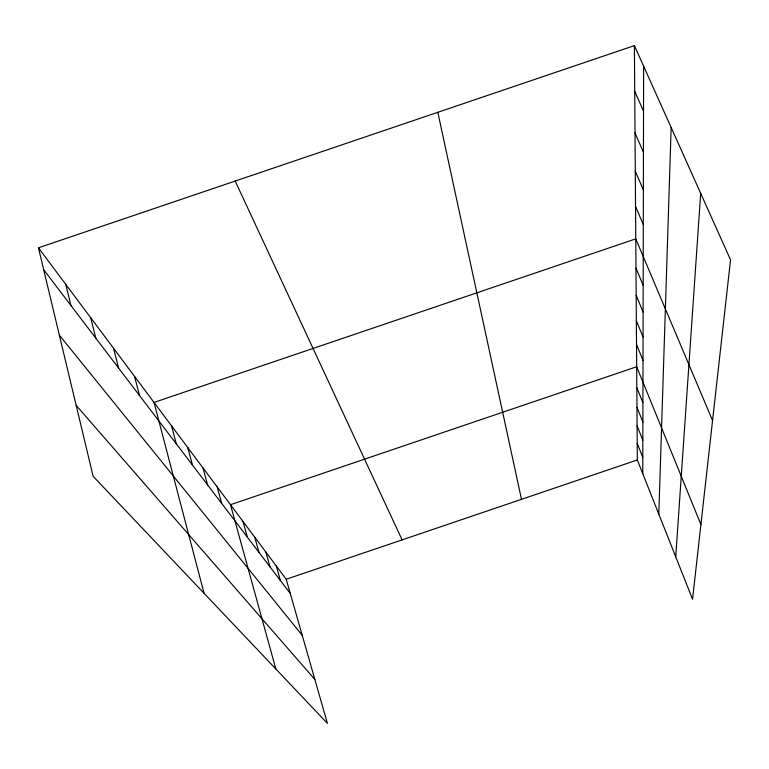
<?xml version="1.0" encoding="UTF-8"?>
<svg xmlns="http://www.w3.org/2000/svg" width="769" height="769" viewBox="0 0 769 769"><rect width="100%" height="100%" fill="white"/><g stroke="black" fill="none" stroke-linecap="round" stroke-linejoin="round"><path stroke-width="1.15" d="M642.769 473.685L643.624 66.182M658.812 514.153L671.154 127.529M675.73 556.843L700.684 193.327M38.45 247.81L286.203 579.259L327.421 723.389L93.136 476.309L38.45 247.81L634.396 45.611L730.55 259.864L692.552 599.262L637.338 459.968L634.396 45.611M286.203 579.259L637.338 459.968M76.15 405.34L314.867 679.488M59.357 335.169L302.236 635.329M43.698 269.746L290.259 593.457M235.199 181.061L402.11 539.886M634.713 91.261L643.528 111.178M635.011 132.95L643.442 152.262M635.281 171.189L643.365 189.914M635.53 206.371L643.288 224.548M712.555 420.547L635.761 238.871L154.021 402.427L204.064 593.303M635.973 268.112L643.163 285.28M636.165 295.325L643.105 312.031M636.348 320.721L643.057 336.995M636.511 344.483L643.009 360.334M700.915 524.564L636.674 366.746L230.479 504.714L275.86 669.02M636.819 387.653L642.922 402.725M636.963 407.33L642.884 422.046M637.097 425.882L642.846 440.243M637.222 443.396L642.807 457.43M276.302 566.013L280.425 580.547M265.824 552.007L270.034 566.897M254.741 537.175L259.028 552.45M242.975 521.43L247.339 537.108M217.166 486.902L221.693 503.426M202.958 467.898L207.572 484.893M187.78 447.587L192.471 465.072M171.506 425.815L176.284 443.809M134.585 376.435L139.535 395.574M113.543 348.28L118.58 368.053M90.684 317.693L95.798 338.139M65.75 284.328L70.931 305.504M437.821 112.312L521.488 499.321"/></g></svg>
